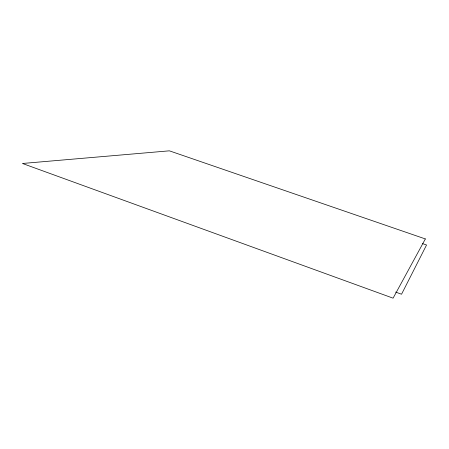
<?xml version="1.0" encoding="UTF-8"?>
<svg xmlns="http://www.w3.org/2000/svg" width="449" height="449" viewBox="0 0 449 449"><rect width="100%" height="100%" fill="white"/><g stroke="black" fill="none" stroke-linecap="round" stroke-linejoin="round"><path stroke-width="0.67" d="M422.571 243.616L426.55 244.991L401.546 294.23L395.62 292.086M425.349 238.935L393.083 298.17L22.45 163.475L169.374 150.83L425.349 238.935"/></g></svg>
